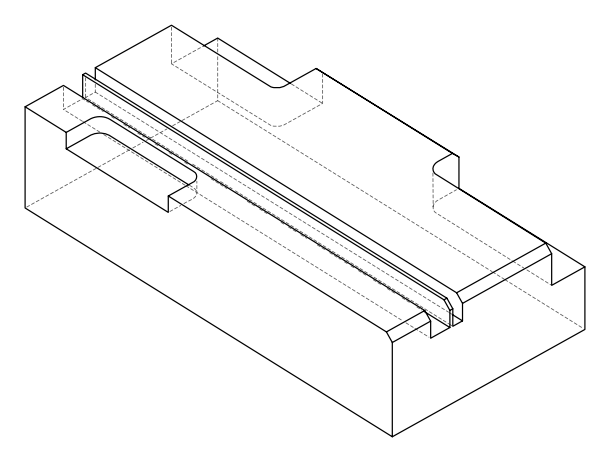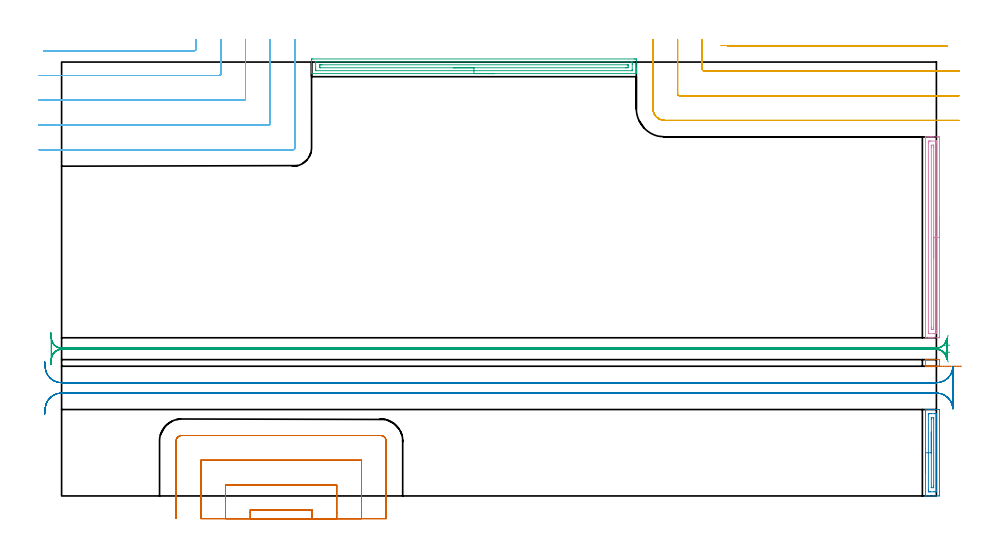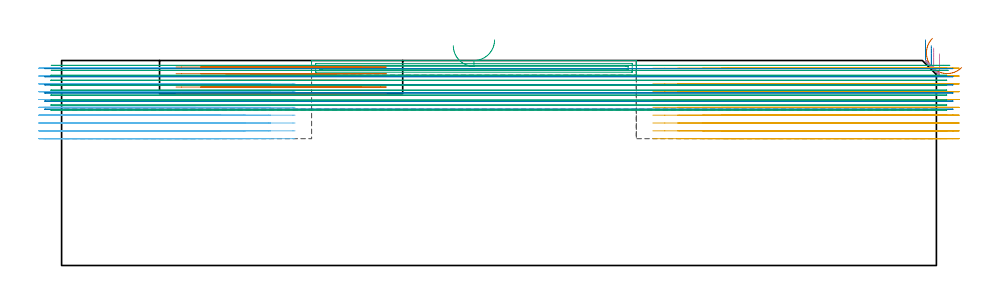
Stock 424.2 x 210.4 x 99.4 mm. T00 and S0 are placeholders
(PLAN: 9 operations, 2 tool changes, 73.2 min)
(1 AREA_MILL | FG_CHAMFER_SURFACE | UGT0205_001 | 0.23 min | 273 mm3)
(2 AREA_MILL_1 | FG_CHAMFER_SURFACE_1 | UGT0205_001 | 1.19 min | 1067 mm3)
(3 AREA_MILL_2 | FG_CHAMFER_SURFACE_2 | UGT0205_001 | 3.97 min | 4195 mm3)
(4 AREA_MILL_3 | FG_CHAMFER_SURFACE_3 | UGT0205_001 | 2.52 min | 2431 mm3)
(5 MILL_CORNER_NOTCH_RECTANGULAR | CORNER_NOTCH_RECTANGULAR | NXT0201_012 | Follow Part, ap 4, ae 75% | 13.2 min | 198451 mm3)
(6 MILL_CORNER_NOTCH_RECTANGULAR_1 | CORNER_NOTCH_RECTANGULAR_1 | NXT0201_012 | Follow Part, ap 4, ae 75% | 14.31 min | 231230 mm3)
(7 MILL_SLOT | SLOT_PARTIAL_RECTANGULAR | NXT0201_012 | Follow Part, ap 4, ae 75% | 8.62 min | 70032 mm3)
(8 MILL_RECTANGULAR_SLOT | SLOT_RECTANGULAR | NXT0201_012 | Follow Part, ap 4, ae 75% | 11.15 min | 210009 mm3)
(9 MILL_RECTANGULAR_SLOT_1 | SLOT_RECTANGULAR_1 | NXT0201_013 | Follow Part, ap 2.5, ae 75% | 18.04 min | 107708 mm3)
(TOOL UGT0205_001 | Chamfer Mill 20 x 3 x 45 deg. | D20 FL50 Z2)
(TOOL NXT0201_012 | ENDMILL 16mm [2P460-1600-NA 1630] | D16 FL38 Z6)
(TOOL NXT0201_013 | ENDMILL 10mm | D10 FL30 Z4)
(OP 1 AREA_MILL)
G17 G21 G94 G90
T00 M6
G54
G17 G0 G90 X436.442 Y62.9 S1061 M3
G43 Z109.4 H0
Z96.
G94 G1 X435.799 Z95.411 F250.
X435.107 Z94.88
X434.371 Z94.411
X433.598 Z94.008
X432.792 Z93.674
X431.96 Z93.412
X431.108 Z93.223
X430.243 Z93.109
X429.371 Z93.071
X428.5 Z93.109
X427.635 Z93.222
X426.783 Z93.411
X425.951 Z93.673
X425.145 Z94.007
X424.371 Z94.41
X423.635 Z94.878
X422.943 Z95.409
X422.3 Z95.999
X419.131 Z99.165
X419.01 Y62.904 Z99.286
X418.905 Y62.91 Z99.391
X418.9 Y63.195 Z99.4
Y65.805
X418.905 Y66.09 Z99.391
X419.132 Y66.1 Z99.165
X425.076 Z93.223
X425.358 Y66.098 Z92.941
X425.692 Y66.094 Z92.607
X425.697 Y65.974 Z92.603
X425.699 Y65.805 Z92.601
X425.7 Y65.465 Z92.6
Y63.724
X425.699 Y63.195 Z92.601
X425.697 Y63.026 Z92.603
X425.693 Y62.906 Z92.607
X425.358 Y62.9 Z92.941
X423.61 Z94.688
X422.3 Z95.999
X421.711 Z96.642
X421.179 Z97.334
X420.711 Z98.069
X420.308 Z98.843
X419.974 Z99.649
X419.711 Z100.481
X419.522 Z101.333
X419.408 Z102.198
X419.37 Z103.069
X419.408 Z103.941
X419.522 Z104.806
X419.71 Z105.657
X419.973 Z106.49
X420.306 Z107.296
X420.709 Z108.069
X421.178 Z108.805
X421.709 Z109.497
X422.298 Z110.141
M5
M2
(OP 2 AREA_MILL_1)
G17 G21 G94 G90
T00 M6
G54
G17 G0 G90 X418.9 Y10.95 S1061 M3
G43 Z109.4 H0
G94 G1 Y10.988 Z108.528 F250.
Y11.102 Z107.663
Y11.291 Z106.812
Y11.553 Z105.98
Y11.887 Z105.174
Y12.29 Z104.4
Y12.758 Z103.664
Y13.29 Z102.972
Y13.879 Z102.329
Y14.522 Z101.74
Y15.214 Z101.208
Y15.95 Z100.74
Y16.724 Z100.337
Y17.53 Z100.003
Y18.362 Z99.741
Y19.214 Z99.552
Y20.078 Z99.438
Y20.95 Z99.4
Y41.807
X418.903 Y41.89 Z99.389
X418.97 Y41.898 Z99.324
X419.043 Y41.9 Z99.255
X420.624 Z97.675
X420.99 Z97.307
X421.172 Z97.125
X422.92 Z95.378
X423.61 Z94.684
X425.012 Z93.283
X425.358 Y41.896 Z92.938
X425.691 Y41.89 Z92.604
X425.696 Y41.707 Z92.601
X425.699 Y41.363
Y0.537
X425.696 Y0.193
X425.691 Y0.01 Z92.604
X425.358 Y0. Z92.938
X423.61 Z94.684
X422.92 Z95.378
X422.737 Z95.561
X420.99 Z97.307
X420.624 Z97.675
X419.608 Z98.691
X419.242 Z99.056
X419.043 Z99.255
X419.011 Z99.285
X418.97 Y0.002 Z99.323
X418.903 Y0.01 Z99.389
X418.9 Y0.093 Z99.4
Y20.95
X420.314 Z97.986
X420.315 Y39.588 Z97.985
X420.316 Y39.76 Z97.984
X420.319 Y39.845 Z97.981
X420.321 Y39.88 Z97.979
X420.376 Y39.89 Z97.924
X420.685 Y39.898 Z97.615
X420.99 Y39.899 Z97.31
X421.556 Y39.9 Z96.744
X423.304 Z94.996
X423.61 Y39.899 Z94.69
X424.181 Y39.896 Z94.119
X424.252 Y39.89 Z94.048
X424.279 Y39.878 Z94.021
X424.282 Y39.794 Z94.018
X424.284 Y39.588 Z94.016
X424.286 Y38.902 Z94.014
Y38.701
X424.285 Y2.312 Z94.015
X424.284 Y2.14 Z94.016
X424.281 Y2.055 Z94.019
X424.279 Y2.02 Z94.021
X424.224 Y2.01 Z94.076
X423.915 Y2.002 Z94.385
X423.61 Y2.001 Z94.69
X423.044 Y2. Z95.256
X421.296 Z97.004
X420.99 Y2.001 Z97.31
X420.419 Y2.004 Z97.881
X420.348 Y2.01 Z97.952
X420.321 Y2.022 Z97.979
X420.318 Y2.106 Z97.982
X420.316 Y2.312 Z97.984
X420.314 Y2.998 Z97.986
Y3.199
Y20.95
X421.728 Z96.572
X421.729 Y37.062 Z96.571
X421.731 Y37.813 Z96.569
X421.733 Y37.88 Z96.567
X421.735 Y37.889 Z96.565
X421.75 Y37.894 Z96.55
X421.779 Y37.899 Z96.521
X421.863 Y37.9 Z96.437
X422.652 Y37.899 Z95.648
X422.737 Y37.897 Z95.563
X422.822 Y37.891 Z95.478
X422.865 Y37.886 Z95.435
X422.868 Y37.858 Z95.432
X422.869 Y37.813 Z95.431
X422.871 Y37.677 Z95.429
Y4.838
X422.869 Y4.087 Z95.431
X422.867 Y4.02 Z95.433
X422.865 Y4.011 Z95.435
X422.85 Y4.006 Z95.45
X422.821 Y4.001 Z95.479
X422.737 Y4. Z95.563
X421.948 Y4.001 Z96.352
X421.863 Y4.003 Z96.437
X421.778 Y4.009 Z96.522
X421.735 Y4.014 Z96.565
X421.732 Y4.042 Z96.568
X421.731 Y4.087 Z96.569
X421.729 Y4.223 Z96.571
X421.728 Y20.95 Z96.572
Y21.822 Z96.61
Y22.686 Z96.723
Y23.538 Z96.912
Y24.37 Z97.175
Y25.176 Z97.508
Y25.95 Z97.911
Y26.686 Z98.38
Y27.378 Z98.911
Y28.021 Z99.5
Y28.61 Z100.144
Y29.142 Z100.836
Y29.61 Z101.572
Y30.013 Z102.345
Y30.347 Z103.151
Y30.609 Z103.983
Y30.798 Z104.835
Y30.912 Z105.7
Y30.95 Z106.572
G0 Z109.4
M5
M2
(OP 3 AREA_MILL_2)
G17 G21 G94 G90
T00 M6
G54
G17 G0 G90 X209.95 Y204.8 S1061 M3
G43 Z109.4 H0
G94 G1 X209.912 Z108.528 F250.
X209.798 Z107.663
X209.609 Z106.812
X209.347 Z105.98
X209.013 Z105.174
X208.61 Z104.4
X208.142 Z103.664
X207.61 Z102.972
X207.021 Z102.329
X206.378 Z101.739
X205.686 Z101.208
X204.95 Z100.74
X204.176 Z100.337
X203.37 Z100.003
X202.538 Z99.741
X201.686 Z99.552
X200.822 Z99.438
X199.95 Z99.4
X121.366
X121.208 Y204.802 Z99.388
X121.207 Y204.807 Z99.383
X121.2 Y205.144 Z99.055
Y205.486 Z98.713
Y206.144 Z98.05
Y207.356 Z96.841
Y207.909 Z96.285
Y211.161 Z93.036
X121.203 Y211.438 Z92.759
X121.209 Y211.891 Z92.306
X121.35 Y211.895 Z92.303
X121.813 Y211.9 Z92.3
X277.619
X278.087 Y211.899 Z92.301
X278.55 Y211.895 Z92.303
X278.691 Y211.891 Z92.306
X278.7 Y211.438 Z92.759
Y207.909 Z96.285
Y207.356 Z96.841
Y207.027 Z97.169
Y206.473 Z97.723
Y206.144 Z98.05
Y205.486 Z98.713
Y205.145 Z99.055
X278.693 Y204.807 Z99.383
X278.692 Y204.802 Z99.388
X278.535 Y204.8 Z99.4
X199.95
Y206.214 Z97.986
X123.599 Y206.215 Z97.985
X123.527
X123.225 Y206.221 Z97.979
X123.21 Y206.319 Z97.881
X123.203 Y206.535 Z97.665
X123.201 Y207.027 Z97.173
X123.2 Y207.421 Z96.779
X123.201 Y210.066 Z94.134
X123.208 Y210.461 Z93.739
X123.211 Y210.48 Z93.72
X123.215 Y210.482 Z93.718
X123.239 Y210.484 Z93.716
X123.291 Y210.485 Z93.715
X123.393 Y210.486 Z93.714
X276.301 Y210.485 Z93.715
X276.373
X276.675 Y210.479 Z93.721
X276.69 Y210.381 Z93.819
X276.697 Y210.165 Z94.035
X276.699 Y209.673 Z94.527
X276.7 Y209.279 Z94.921
X276.699 Y206.634 Z97.566
X276.692 Y206.239 Z97.961
X276.689 Y206.22 Z97.98
X276.685 Y206.218 Z97.982
X276.661 Y206.216 Z97.984
X276.609 Y206.215 Z97.985
X276.507 Y206.214 Z97.986
X199.95
Y207.628 Z96.572
X125.668 Y207.629 Z96.571
X125.385 Y207.631 Z96.569
X125.291 Y207.632 Z96.568
X125.224 Y207.635 Z96.565
X125.21 Y207.727 Z96.473
X125.205 Y207.909 Z96.291
X125.201 Y208.091 Z96.109
Y208.791 Z95.409
X125.203 Y208.971 Z95.229
X125.21 Y209.034 Z95.166
X125.216 Y209.065 Z95.135
X125.244 Y209.066 Z95.134
X125.385 Y209.069 Z95.131
X125.994 Y209.071 Z95.129
X126.278 Y209.072 Z95.128
X274.232 Y209.071 Z95.129
X274.515 Y209.07 Z95.13
X274.609 Y209.068 Z95.132
X274.676 Y209.065 Z95.135
X274.69 Y208.973 Z95.227
X274.695 Y208.791 Z95.409
X274.699 Y208.609 Z95.591
Y207.909 Z96.291
X274.697 Y207.729 Z96.471
X274.69 Y207.666 Z96.534
X274.684 Y207.635 Z96.565
X274.656 Y207.634 Z96.566
X274.515 Y207.631 Z96.569
X273.906 Y207.629 Z96.571
X273.622 Y207.628 Z96.572
X199.95
X199.078 Z96.61
X198.214 Z96.723
X197.362 Z96.912
X196.53 Z97.175
X195.724 Z97.508
X194.95 Z97.911
X194.214 Z98.38
X193.522 Z98.911
X192.879 Z99.5
X192.29 Z100.144
X191.758 Z100.836
X191.29 Z101.572
X190.887 Z102.345
X190.553 Z103.151
X190.291 Z103.983
X190.102 Z104.835
X189.988 Z105.7
X189.95 Z106.572
G0 Z109.4
M5
M2
(OP 4 AREA_MILL_3)
G17 G21 G94 G90
T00 M6
G54
G17 G0 G90 X425.7 Y135.4 S1061 M3
G43 Z109.4 H0
Z102.6
G94 G1 Y135.362 Z101.728 F250.
Y135.248 Z100.864
Y135.059 Z100.012
Y134.797 Z99.18
Y134.463 Z98.374
Y134.06 Z97.6
Y133.592 Z96.864
Y133.06 Z96.172
Y132.471 Z95.529
Y131.828 Z94.94
Y131.136 Z94.408
Y130.4 Z93.94
Y129.626 Z93.537
Y128.82 Z93.203
Y127.988 Z92.941
Y127.136 Z92.752
Y126.272 Z92.638
Y125.4 Z92.6
Y77.285
X425.697 Y76.939 Z92.601
X425.692 Y76.71 Z92.604
X425.358 Y76.7 Z92.938
X422.737 Z95.557
X422.137 Z96.16
X421.863 Z96.434
X421.264 Z97.033
X420.99 Z97.306
X420.441 Z97.858
X419.115 Z99.184
X419.007 Y76.701 Z99.285
X418.902 Y76.71 Z99.388
X418.9 Y76.84 Z99.4
Y173.96
X418.903 Y174.09 Z99.388
X419.006 Y174.098 Z99.286
X419.115 Y174.1 Z99.184
X419.791 Z98.509
X420.441 Z97.858
X420.99 Z97.306
X421.264 Z97.033
X421.863 Z96.434
X422.137 Z96.16
X422.737 Z95.557
X425.058 Z93.238
X425.358 Y174.097 Z92.938
X425.692 Y174.09 Z92.604
X425.697 Y173.861 Z92.601
X425.7 Y173.515 Z92.6
Y173.166
Y125.4
X424.286 Z94.014
Y79.958
X424.285 Y79.271 Z94.015
X424.283 Y79.067 Z94.017
X424.279 Y78.732 Z94.021
X423.961 Y78.709 Z94.339
X423.61 Y78.704 Z94.69
X423.097 Y78.7 Z95.203
X420.475 Y78.701 Z97.825
X420.357 Y78.704 Z97.943
X420.336 Y78.707 Z97.964
X420.321 Y78.712 Z97.979
X420.32 Y78.737 Z97.98
X420.316 Y78.863 Z97.984
X420.315 Y79.067 Z97.985
X420.314 Y79.756 Z97.986
Y170.842
X420.315 Y171.529 Z97.985
X420.317 Y171.733 Z97.983
X420.321 Y172.068 Z97.979
X420.639 Y172.091 Z97.661
X420.99 Y172.096 Z97.31
X421.503 Y172.1 Z96.797
X424.125 Y172.099 Z94.175
X424.243 Y172.096 Z94.057
X424.264 Y172.093 Z94.036
X424.279 Y172.088 Z94.021
X424.28 Y172.063 Z94.02
X424.284 Y171.937 Z94.016
X424.285 Y171.733 Z94.015
X424.286 Y171.044 Z94.014
Y125.4
X422.872 Z95.428
X422.871 Y81.603 Z95.429
X422.866 Y80.849 Z95.434
X422.865 Y80.719 Z95.435
X422.737 Y80.71 Z95.563
X422.006 Y80.704 Z96.294
X421.863 Y80.71 Z96.437
X421.735 Y80.721 Z96.565
X421.732 Y80.849 Z96.568
X421.73 Y80.985 Z96.57
X421.729 Y81.74 Z96.571
X421.728 Y81.878 Z96.572
X421.729 Y169.197 Z96.571
X421.734 Y169.951 Z96.566
X421.736 Y170.081 Z96.565
X421.863 Y170.09 Z96.437
X422.594 Y170.096 Z95.706
X422.737 Y170.09 Z95.563
X422.865 Y170.079 Z95.435
X422.868 Y169.951 Z95.432
X422.87 Y169.815 Z95.43
X422.871 Y169.06 Z95.429
X422.872 Y168.922 Z95.428
Y125.4
Y124.528 Z95.466
Y123.664 Z95.58
Y122.812 Z95.769
Y121.98 Z96.031
Y121.174 Z96.365
Y120.4 Z96.768
Y119.664 Z97.237
Y118.972 Z97.768
Y118.329 Z98.357
Y117.74 Z99.001
Y117.208 Z99.693
Y116.74 Z100.428
Y116.337 Z101.202
Y116.003 Z102.008
Y115.741 Z102.84
Y115.552 Z103.692
Y115.438 Z104.557
Y115.4 Z105.428
G0 Z109.4
M5
M2
(OP 5 MILL_CORNER_NOTCH_RECTANGULAR)
G17 G21 G94 G90
T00 M6
G54
G17 G0 G90 X319.872 Y218.4 S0 M3
G43 Z109.46 H1
Z95.664
G94 G1 X322.872 F250.
G3 X323.492 Y218.1 R0.8 F500.
G1 X426.37
X429.37 F250.
G0 Z109.46
X310.7 Y221.4
Z95.664
G1 Y218.4
Y206.895 F500.
G3 X311.495 Y206.1 R0.8
G1 X432.2
X435.2 F250.
G0 Z109.46
X298.7 Y221.4
Z95.664
G1 Y218.4
Y194.896 F500.
G3 X299.496 Y194.1 R0.8
G1 X432.2
X435.2 F250.
G0 Z109.46
X286.7 Y221.4
Z95.664
G1 Y218.4
Y187.9 F500.
G3 X292.5 Y182.1 R5.8
G1 X432.2
X435.2 F250.
G0 Z109.46
X319.872 Y218.4
Z91.868
G1 X322.872
G3 X323.492 Y218.1 R0.8 F500.
G1 X426.37
X429.37 F250.
G0 Z109.46
X310.7 Y221.4
Z91.868
G1 Y218.4
Y206.895 F500.
G3 X311.495 Y206.1 R0.8
G1 X432.2
X435.2 F250.
G0 Z109.46
X298.7 Y221.4
Z91.868
G1 Y218.4
Y194.896 F500.
G3 X299.496 Y194.1 R0.8
G1 X432.2
X435.2 F250.
G0 Z109.46
X286.7 Y221.4
Z91.868
G1 Y218.4
Y187.9 F500.
G3 X292.5 Y182.1 R5.8
G1 X432.2
X435.2 F250.
G0 Z109.46
X319.872 Y218.4
Z88.072
G1 X322.872
G3 X323.492 Y218.1 R0.8 F500.
G1 X426.37
X429.37 F250.
G0 Z109.46
X310.7 Y221.4
Z88.072
G1 Y218.4
Y206.895 F500.
G3 X311.495 Y206.1 R0.8
G1 X432.2
X435.2 F250.
G0 Z109.46
X298.7 Y221.4
Z88.072
G1 Y218.4
Y194.896 F500.
G3 X299.496 Y194.1 R0.8
G1 X432.2
X435.2 F250.
G0 Z109.46
X286.7 Y221.4
Z88.072
G1 Y218.4
Y187.9 F500.
G3 X292.5 Y182.1 R5.8
G1 X432.2
X435.2 F250.
G0 Z109.46
X319.872 Y218.4
Z84.276
G1 X322.872
G3 X323.492 Y218.1 R0.8 F500.
G1 X426.37
X429.37 F250.
G0 Z109.46
X310.7 Y221.4
Z84.276
G1 Y218.4
Y206.895 F500.
G3 X311.495 Y206.1 R0.8
G1 X432.2
X435.2 F250.
G0 Z109.46
X298.7 Y221.4
Z84.276
G1 Y218.4
Y194.896 F500.
G3 X299.496 Y194.1 R0.8
G1 X432.2
X435.2 F250.
G0 Z109.46
X286.7 Y221.4
Z84.276
G1 Y218.4
Y187.9 F500.
G3 X292.5 Y182.1 R5.8
G1 X432.2
X435.2 F250.
G0 Z109.46
X319.872 Y218.4
Z80.48
G1 X322.872
G3 X323.492 Y218.1 R0.8 F500.
G1 X426.37
X429.37 F250.
G0 Z109.46
X310.7 Y221.4
Z80.48
G1 Y218.4
Y206.895 F500.
G3 X311.495 Y206.1 R0.8
G1 X432.2
X435.2 F250.
G0 Z109.46
X298.7 Y221.4
Z80.48
G1 Y218.4
Y194.896 F500.
G3 X299.496 Y194.1 R0.8
G1 X432.2
X435.2 F250.
G0 Z109.46
X286.7 Y221.4
Z80.48
G1 Y218.4
Y187.9 F500.
G3 X292.5 Y182.1 R5.8
G1 X432.2
X435.2 F250.
G0 Z109.46
X319.872 Y218.4
Z76.684
G1 X322.872
G3 X323.492 Y218.1 R0.8 F500.
G1 X426.37
X429.37 F250.
G0 Z109.46
X310.7 Y221.4
Z76.684
G1 Y218.4
Y206.895 F500.
G3 X311.495 Y206.1 R0.8
G1 X432.2
X435.2 F250.
G0 Z109.46
X298.7 Y221.4
Z76.684
G1 Y218.4
Y194.896 F500.
G3 X299.496 Y194.1 R0.8
G1 X432.2
X435.2 F250.
G0 Z109.46
X286.7 Y221.4
Z76.684
G1 Y218.4
Y187.9 F500.
G3 X292.5 Y182.1 R5.8
G1 X432.2
X435.2 F250.
G0 Z109.46
X319.872 Y218.4
Z72.888
G1 X322.872
G3 X323.492 Y218.1 R0.8 F500.
G1 X426.37
X429.37 F250.
G0 Z109.46
X310.7 Y221.4
Z72.888
G1 Y218.4
Y206.895 F500.
G3 X311.495 Y206.1 R0.8
G1 X432.2
X435.2 F250.
G0 Z109.46
X298.7 Y221.4
Z72.888
G1 Y218.4
Y194.896 F500.
G3 X299.496 Y194.1 R0.8
G1 X432.2
X435.2 F250.
G0 Z109.46
X286.7 Y221.4
Z72.888
G1 Y218.4
Y187.9 F500.
G3 X292.5 Y182.1 R5.8
G1 X432.2
X435.2 F250.
G0 Z109.46
X319.872 Y218.4
Z69.092
G1 X322.872
G3 X323.492 Y218.1 R0.8 F500.
G1 X426.37
X429.37 F250.
G0 Z109.46
X310.7 Y221.4
Z69.092
G1 Y218.4
Y206.895 F500.
G3 X311.495 Y206.1 R0.8
G1 X432.2
X435.2 F250.
G0 Z109.46
X298.7 Y221.4
Z69.092
G1 Y218.4
Y194.896 F500.
G3 X299.496 Y194.1 R0.8
G1 X432.2
X435.2 F250.
G0 Z109.46
X286.7 Y221.4
Z69.092
G1 Y218.4
Y187.9 F500.
G3 X292.5 Y182.1 R5.8
G1 X432.2
X435.2 F250.
G0 Z109.46
X319.872 Y218.4
Z65.296
G1 X322.872
G3 X323.492 Y218.1 R0.8 F500.
G1 X426.37
X429.37 F250.
G0 Z109.46
X310.7 Y221.4
Z65.296
G1 Y218.4
Y206.895 F500.
G3 X311.495 Y206.1 R0.8
G1 X432.2
X435.2 F250.
G0 Z109.46
X298.7 Y221.4
Z65.296
G1 Y218.4
Y194.896 F500.
G3 X299.496 Y194.1 R0.8
G1 X432.2
X435.2 F250.
G0 Z109.46
X286.7 Y221.4
Z65.296
G1 Y218.4
Y187.9 F500.
G3 X292.5 Y182.1 R5.8
G1 X432.2
X435.2 F250.
G0 Z109.46
X319.872 Y218.4
Z61.5
G1 X322.872
G3 X323.492 Y218.1 R0.8 F500.
G1 X426.37
X429.37 F250.
G0 Z109.46
X310.7 Y221.4
Z61.5
G1 Y218.4
Y206.895 F500.
G3 X311.495 Y206.1 R0.8
G1 X432.2
X435.2 F250.
G0 Z109.46
X298.7 Y221.4
Z61.5
G1 Y218.4
Y194.896 F500.
G3 X299.496 Y194.1 R0.8
G1 X432.2
X435.2 F250.
G0 Z109.46
X286.7 Y221.4
Z61.5
G1 Y218.4
Y187.9 F500.
G3 X292.5 Y182.1 R5.8
G1 X432.2
X435.2 F250.
G0 Z109.46
M5
M2
(OP 6 MILL_CORNER_NOTCH_RECTANGULAR_1)
G17 G21 G94 G90
T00 M6
G54
G17 G0 G90 X-8.809 Y215.9 S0 M3
G43 Z109.46 H1
Z95.664
G94 G1 X-5.809 F250.
X64.405 F500.
G3 X65.2 Y216.695 R0.8
G1 Y218.4
Y221.4 F250.
G0 Z109.46
X-11. Y203.9
Z95.664
G1 X-8.
X76.405 F500.
G3 X77.2 Y204.695 R0.8
G1 Y218.4
Y221.4 F250.
G0 Z109.46
X-11. Y191.9
Z95.664
G1 X-8.
X88.405 F500.
G3 X89.2 Y192.695 R0.8
G1 Y218.4
Y221.4 F250.
G0 Z109.46
X-11. Y179.9
Z95.664
G1 X-8.
X100.404 F500.
G3 X101.2 Y180.696 R0.8
G1 Y218.4
Y221.4 F250.
G0 Z109.46
X-11. Y167.9
Z95.664
G1 X-8.
X112.2 F500.
G3 X113.2 Y168.9 R1.
G1 Y218.4
Y221.4 F250.
G0 Z109.46
X-8.809 Y215.9
Z91.868
G1 X-5.809
X64.405 F500.
G3 X65.2 Y216.695 R0.8
G1 Y218.4
Y221.4 F250.
G0 Z109.46
X-11. Y203.9
Z91.868
G1 X-8.
X76.405 F500.
G3 X77.2 Y204.695 R0.8
G1 Y218.4
Y221.4 F250.
G0 Z109.46
X-11. Y191.9
Z91.868
G1 X-8.
X88.405 F500.
G3 X89.2 Y192.695 R0.8
G1 Y218.4
Y221.4 F250.
G0 Z109.46
X-11. Y179.9
Z91.868
G1 X-8.
X100.404 F500.
G3 X101.2 Y180.696 R0.8
G1 Y218.4
Y221.4 F250.
G0 Z109.46
X-11. Y167.9
Z91.868
G1 X-8.
X112.2 F500.
G3 X113.2 Y168.9 R1.
G1 Y218.4
Y221.4 F250.
G0 Z109.46
X-8.809 Y215.9
Z88.072
G1 X-5.809
X64.405 F500.
G3 X65.2 Y216.695 R0.8
G1 Y218.4
Y221.4 F250.
G0 Z109.46
X-11. Y203.9
Z88.072
G1 X-8.
X76.405 F500.
G3 X77.2 Y204.695 R0.8
G1 Y218.4
Y221.4 F250.
G0 Z109.46
X-11. Y191.9
Z88.072
G1 X-8.
X88.405 F500.
G3 X89.2 Y192.695 R0.8
G1 Y218.4
Y221.4 F250.
G0 Z109.46
X-11. Y179.9
Z88.072
G1 X-8.
X100.404 F500.
G3 X101.2 Y180.696 R0.8
G1 Y218.4
Y221.4 F250.
G0 Z109.46
X-11. Y167.9
Z88.072
G1 X-8.
X112.2 F500.
G3 X113.2 Y168.9 R1.
G1 Y218.4
Y221.4 F250.
G0 Z109.46
X-8.809 Y215.9
Z84.276
G1 X-5.809
X64.405 F500.
G3 X65.2 Y216.695 R0.8
G1 Y218.4
Y221.4 F250.
G0 Z109.46
X-11. Y203.9
Z84.276
G1 X-8.
X76.405 F500.
G3 X77.2 Y204.695 R0.8
G1 Y218.4
Y221.4 F250.
G0 Z109.46
X-11. Y191.9
Z84.276
G1 X-8.
X88.405 F500.
G3 X89.2 Y192.695 R0.8
G1 Y218.4
Y221.4 F250.
G0 Z109.46
X-11. Y179.9
Z84.276
G1 X-8.
X100.404 F500.
G3 X101.2 Y180.696 R0.8
G1 Y218.4
Y221.4 F250.
G0 Z109.46
X-11. Y167.9
Z84.276
G1 X-8.
X112.2 F500.
G3 X113.2 Y168.9 R1.
G1 Y218.4
Y221.4 F250.
G0 Z109.46
X-8.809 Y215.9
Z80.48
G1 X-5.809
X64.405 F500.
G3 X65.2 Y216.695 R0.8
G1 Y218.4
Y221.4 F250.
G0 Z109.46
X-11. Y203.9
Z80.48
G1 X-8.
X76.405 F500.
G3 X77.2 Y204.695 R0.8
G1 Y218.4
Y221.4 F250.
G0 Z109.46
X-11. Y191.9
Z80.48
G1 X-8.
X88.405 F500.
G3 X89.2 Y192.695 R0.8
G1 Y218.4
Y221.4 F250.
G0 Z109.46
X-11. Y179.9
Z80.48
G1 X-8.
X100.404 F500.
G3 X101.2 Y180.696 R0.8
G1 Y218.4
Y221.4 F250.
G0 Z109.46
X-11. Y167.9
Z80.48
G1 X-8.
X112.2 F500.
G3 X113.2 Y168.9 R1.
G1 Y218.4
Y221.4 F250.
G0 Z109.46
X-8.809 Y215.9
Z76.684
G1 X-5.809
X64.405 F500.
G3 X65.2 Y216.695 R0.8
G1 Y218.4
Y221.4 F250.
G0 Z109.46
X-11. Y203.9
Z76.684
G1 X-8.
X76.405 F500.
G3 X77.2 Y204.695 R0.8
G1 Y218.4
Y221.4 F250.
G0 Z109.46
X-11. Y191.9
Z76.684
G1 X-8.
X88.405 F500.
G3 X89.2 Y192.695 R0.8
G1 Y218.4
Y221.4 F250.
G0 Z109.46
X-11. Y179.9
Z76.684
G1 X-8.
X100.404 F500.
G3 X101.2 Y180.696 R0.8
G1 Y218.4
Y221.4 F250.
G0 Z109.46
X-11. Y167.9
Z76.684
G1 X-8.
X112.2 F500.
G3 X113.2 Y168.9 R1.
G1 Y218.4
Y221.4 F250.
G0 Z109.46
X-8.809 Y215.9
Z72.888
G1 X-5.809
X64.405 F500.
G3 X65.2 Y216.695 R0.8
G1 Y218.4
Y221.4 F250.
G0 Z109.46
X-11. Y203.9
Z72.888
G1 X-8.
X76.405 F500.
G3 X77.2 Y204.695 R0.8
G1 Y218.4
Y221.4 F250.
G0 Z109.46
X-11. Y191.9
Z72.888
G1 X-8.
X88.405 F500.
G3 X89.2 Y192.695 R0.8
G1 Y218.4
Y221.4 F250.
G0 Z109.46
X-11. Y179.9
Z72.888
G1 X-8.
X100.404 F500.
G3 X101.2 Y180.696 R0.8
G1 Y218.4
Y221.4 F250.
G0 Z109.46
X-11. Y167.9
Z72.888
G1 X-8.
X112.2 F500.
G3 X113.2 Y168.9 R1.
G1 Y218.4
Y221.4 F250.
G0 Z109.46
X-8.809 Y215.9
Z69.092
G1 X-5.809
X64.405 F500.
G3 X65.2 Y216.695 R0.8
G1 Y218.4
Y221.4 F250.
G0 Z109.46
X-11. Y203.9
Z69.092
G1 X-8.
X76.405 F500.
G3 X77.2 Y204.695 R0.8
G1 Y218.4
Y221.4 F250.
G0 Z109.46
X-11. Y191.9
Z69.092
G1 X-8.
X88.405 F500.
G3 X89.2 Y192.695 R0.8
G1 Y218.4
Y221.4 F250.
G0 Z109.46
X-11. Y179.9
Z69.092
G1 X-8.
X100.404 F500.
G3 X101.2 Y180.696 R0.8
G1 Y218.4
Y221.4 F250.
G0 Z109.46
X-11. Y167.9
Z69.092
G1 X-8.
X112.2 F500.
G3 X113.2 Y168.9 R1.
G1 Y218.4
Y221.4 F250.
G0 Z109.46
X-8.809 Y215.9
Z65.296
G1 X-5.809
X64.405 F500.
G3 X65.2 Y216.695 R0.8
G1 Y218.4
Y221.4 F250.
G0 Z109.46
X-11. Y203.9
Z65.296
G1 X-8.
X76.405 F500.
G3 X77.2 Y204.695 R0.8
G1 Y218.4
Y221.4 F250.
G0 Z109.46
X-11. Y191.9
Z65.296
G1 X-8.
X88.405 F500.
G3 X89.2 Y192.695 R0.8
G1 Y218.4
Y221.4 F250.
G0 Z109.46
X-11. Y179.9
Z65.296
G1 X-8.
X100.404 F500.
G3 X101.2 Y180.696 R0.8
G1 Y218.4
Y221.4 F250.
G0 Z109.46
X-11. Y167.9
Z65.296
G1 X-8.
X112.2 F500.
G3 X113.2 Y168.9 R1.
G1 Y218.4
Y221.4 F250.
G0 Z109.46
X-8.809 Y215.9
Z61.5
G1 X-5.809
X64.405 F500.
G3 X65.2 Y216.695 R0.8
G1 Y218.4
Y221.4 F250.
G0 Z109.46
X-11. Y203.9
Z61.5
G1 X-8.
X76.405 F500.
G3 X77.2 Y204.695 R0.8
G1 Y218.4
Y221.4 F250.
G0 Z109.46
X-11. Y191.9
Z61.5
G1 X-8.
X88.405 F500.
G3 X89.2 Y192.695 R0.8
G1 Y218.4
Y221.4 F250.
G0 Z109.46
X-11. Y179.9
Z61.5
G1 X-8.
X100.404 F500.
G3 X101.2 Y180.696 R0.8
G1 Y218.4
Y221.4 F250.
G0 Z109.46
X-11. Y167.9
Z61.5
G1 X-8.
X112.2 F500.
G3 X113.2 Y168.9 R1.
G1 Y218.4
Y221.4 F250.
G0 Z109.46
M5
M2
(OP 7 MILL_SLOT)
G17 G21 G94 G90
T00 M6
G54
G17 G0 G90 X121.4 Y-11. S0 M3
G43 Z109.46 H1
Z96.228
G94 G1 Y-8. F250.
Y-6.7 F500.
X91.5
Y-8.
Y-11. F250.
X133.4
Y-8.
Y5.3 F500.
X79.5
Y-8.
Y-11. F250.
X145.4
Y-8.
Y17.3 F500.
X67.5
Y-8.
Y-11. F250.
X157.4
Y-8.
Y26.6 F500.
G3 X154.7 Y29.3 R2.7
G1 X58.2
G3 X55.5 Y26.6 R2.7
G1 Y-8.
Y-11. F250.
G0 X121.4 Z92.996
G1 Y-8.
Y-6.7 F500.
X91.5
Y-8.
Y-11. F250.
X133.4
Y-8.
Y5.3 F500.
X79.5
Y-8.
Y-11. F250.
X145.4
Y-8.
Y17.3 F500.
X67.5
Y-8.
Y-11. F250.
X157.4
Y-8.
Y26.6 F500.
G3 X154.7 Y29.3 R2.7
G1 X58.2
G3 X55.5 Y26.6 R2.7
G1 Y-8.
Y-11. F250.
G0 X121.4 Z89.764
G1 Y-8.
Y-6.7 F500.
X91.5
Y-8.
Y-11. F250.
X133.4
Y-8.
Y5.3 F500.
X79.5
Y-8.
Y-11. F250.
X145.4
Y-8.
Y17.3 F500.
X67.5
Y-8.
Y-11. F250.
X157.4
Y-8.
Y26.6 F500.
G3 X154.7 Y29.3 R2.7
G1 X58.2
G3 X55.5 Y26.6 R2.7
G1 Y-8.
Y-11. F250.
G0 X121.4 Z86.532
G1 Y-8.
Y-6.7 F500.
X91.5
Y-8.
Y-11. F250.
X133.4
Y-8.
Y5.3 F500.
X79.5
Y-8.
Y-11. F250.
X145.4
Y-8.
Y17.3 F500.
X67.5
Y-8.
Y-11. F250.
X157.4
Y-8.
Y26.6 F500.
G3 X154.7 Y29.3 R2.7
G1 X58.2
G3 X55.5 Y26.6 R2.7
G1 Y-8.
Y-11. F250.
G0 X121.4 Z83.3
G1 Y-8.
Y-6.7 F500.
X91.5
Y-8.
Y-11. F250.
X133.4
Y-8.
Y5.3 F500.
X79.5
Y-8.
Y-11. F250.
X145.4
Y-8.
Y17.3 F500.
X67.5
Y-8.
Y-11. F250.
X157.4
Y-8.
Y26.6 F500.
G3 X154.7 Y29.3 R2.7
G1 X58.2
G3 X55.5 Y26.6 R2.7
G1 Y-8.
Y-11. F250.
G0 Z109.46
M5
M2
(OP 8 MILL_RECTANGULAR_SLOT)
G17 G21 G94 G90
T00 M6
G54
G17 G0 G90 X-8.23 Y39.603 S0 M3
G43 Z109.46 H1
Z95.467
G94 G1 X-7.97 Y42.592 F250.
G2 X0. Y49.9 R8. F500.
G1 X424.2
G2 X431.919 Y44.003 R8.
G1 X431.948 Y43.996
G3 X432.2 Y45.976 R8.
G1 Y58.764
G3 X431.94 Y60.775 R8.
G1 X431.911 Y60.767
G2 X424.2 Y54.9 R8.
G1 X0.
G2 X-7.97 Y62.208 R8.
G1 X-8.23 Y65.197 F250.
G0 Y39.603 Z91.533
G1 X-7.97 Y42.592
G2 X0. Y49.9 R8. F500.
G1 X424.2
G2 X432.19 Y42.3 R8.
G1 X432.2
Y62.5
X432.19
G2 X424.2 Y54.9 R8.
G1 X0.
G2 X-7.97 Y62.208 R8.
G1 X-8.23 Y65.197 F250.
G0 Y39.603 Z87.6
G1 X-7.97 Y42.592
G2 X0. Y49.9 R8. F500.
G1 X424.2
G2 X432.19 Y42.3 R8.
G1 X432.2
Y62.5
X432.19
G2 X424.2 Y54.9 R8.
G1 X0.
G2 X-7.97 Y62.208 R8.
G1 X-8.23 Y65.197 F250.
G0 Y39.603 Z83.667
G1 X-7.97 Y42.592
G2 X0. Y49.9 R8. F500.
G1 X424.2
G2 X432.19 Y42.3 R8.
G1 X432.2
Y62.5
X432.19
G2 X424.2 Y54.9 R8.
G1 X0.
G2 X-7.97 Y62.208 R8.
G1 X-8.23 Y65.197 F250.
G0 Y39.603 Z79.733
G1 X-7.97 Y42.592
G2 X0. Y49.9 R8. F500.
G1 X424.2
G2 X432.19 Y42.3 R8.
G1 X432.2
Y62.5
X432.19
G2 X424.2 Y54.9 R8.
G1 X0.
G2 X-7.97 Y62.208 R8.
G1 X-8.23 Y65.197 F250.
G0 Y39.603 Z75.8
G1 X-7.97 Y42.592
G2 X0. Y49.9 R8. F500.
G1 X424.2
G2 X432.19 Y42.3 R8.
G1 X432.2
Y62.5
X432.19
G2 X424.2 Y54.9 R8.
G1 X0.
G2 X-7.97 Y62.208 R8.
G1 X-8.23 Y65.197 F250.
G0 Z109.46
M5
M2
(OP 9 MILL_RECTANGULAR_SLOT_1)
G17 G21 G94 G90
T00 M6
G54
G17 G0 G90 X430.68 Y73.109 S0 M3
G43 Z109.46 H0
Z97.054
G94 G1 X427.68 F250.
G2 X424.2 Y71.7 R5. F500.
G1 X0.
G2 X-4.97 Y76.153 R5.
G1 X-5.
Y66.647
X-4.97
G2 X0. Y71.1 R5.
G1 X424.2
G2 X427.684 Y69.686 R5.
G1 X430.684 F250.
G0 X429.909 Y77.885 Z94.648
G1 X428.921 Y75.052
G2 X424.2 Y71.7 R5. F500.
G1 X0.
G2 X-4.97 Y76.153 R5.
G1 X-5.
Y66.647
X-4.97
G2 X0. Y71.1 R5.
G1 X424.2
G2 X428.909 Y67.782 R5.
G1 X429.918 Y64.956 F250.
G0 Z109.46
X-5.298 Y63.665
Z92.242
G1 X-4.97 Y66.647
G2 X0. Y71.1 R5. F500.
G1 X424.2
G2 X429.19 Y66.416 R5.
G1 X429.2
Y76.384
X429.19
G2 X424.2 Y71.7 R5.
G1 X0.
G2 X-4.97 Y76.153 R5.
G1 X-5.298 Y79.135 F250.
G0 Y63.665 Z89.836
G1 X-4.97 Y66.647
G2 X0. Y71.1 R5. F500.
G1 X424.2
G2 X429.19 Y66.416 R5.
G1 X429.2
Y76.384
X429.19
G2 X424.2 Y71.7 R5.
G1 X0.
G2 X-4.97 Y76.153 R5.
G1 X-5.298 Y79.135 F250.
G0 Y63.665 Z87.43
G1 X-4.97 Y66.647
G2 X0. Y71.1 R5. F500.
G1 X424.2
G2 X429.19 Y66.416 R5.
G1 X429.2
Y76.384
X429.19
G2 X424.2 Y71.7 R5.
G1 X0.
G2 X-4.97 Y76.153 R5.
G1 X-5.298 Y79.135 F250.
G0 Y63.665 Z85.024
G1 X-4.97 Y66.647
G2 X0. Y71.1 R5. F500.
G1 X424.2
G2 X429.19 Y66.416 R5.
G1 X429.2
Y76.384
X429.19
G2 X424.2 Y71.7 R5.
G1 X0.
G2 X-4.97 Y76.153 R5.
G1 X-5.298 Y79.135 F250.
G0 Y63.665 Z82.618
G1 X-4.97 Y66.647
G2 X0. Y71.1 R5. F500.
G1 X424.2
G2 X429.19 Y66.416 R5.
G1 X429.2
Y76.384
X429.19
G2 X424.2 Y71.7 R5.
G1 X0.
G2 X-4.97 Y76.153 R5.
G1 X-5.298 Y79.135 F250.
G0 Y63.665 Z80.212
G1 X-4.97 Y66.647
G2 X0. Y71.1 R5. F500.
G1 X424.2
G2 X429.19 Y66.416 R5.
G1 X429.2
Y76.384
X429.19
G2 X424.2 Y71.7 R5.
G1 X0.
G2 X-4.97 Y76.153 R5.
G1 X-5.298 Y79.135 F250.
G0 Y63.665 Z77.806
G1 X-4.97 Y66.647
G2 X0. Y71.1 R5. F500.
G1 X424.2
G2 X429.19 Y66.416 R5.
G1 X429.2
Y76.384
X429.19
G2 X424.2 Y71.7 R5.
G1 X0.
G2 X-4.97 Y76.153 R5.
G1 X-5.298 Y79.135 F250.
G0 Y63.665 Z75.4
G1 X-4.97 Y66.647
G2 X0. Y71.1 R5. F500.
G1 X424.2
G2 X429.19 Y66.416 R5.
G1 X429.2
Y76.384
X429.19
G2 X424.2 Y71.7 R5.
G1 X0.
G2 X-4.97 Y76.153 R5.
G1 X-5.298 Y79.135 F250.
G0 Z109.46
M5
M2
